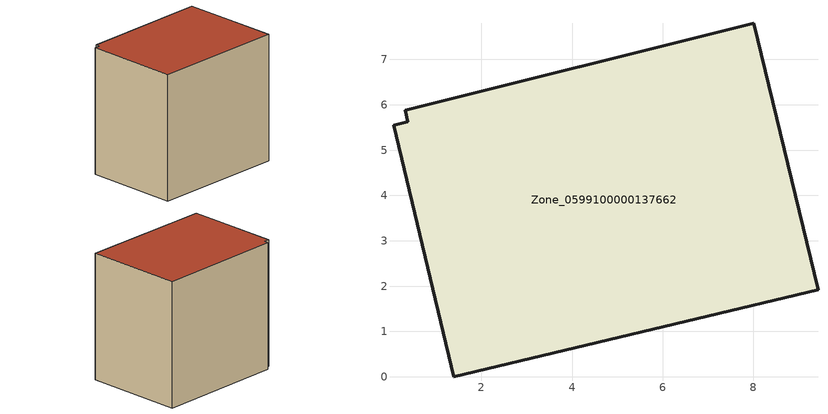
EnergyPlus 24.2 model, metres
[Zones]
Zone_0599100000137662
 floor ground (C_G): 0.06,5.55 0.38,5.63 0.32,5.88 8.01,7.8 9.42,1.92 1.39,0 z0
 wall outside (C_F): 9.42,1.92 8.01,7.8 0.32,5.88 0.38,5.63 0.06,5.55 1.39,0 9.42,1.92 z0:7.79
 roof outside (C_R): 0.38,5.63 0.06,5.55 1.39,0 9.42,1.92 8.01,7.8 0.32,5.88 z7.79
[BUILDING]
Pand.0599100000137662: North Axis=0; Terrain=City; Loads Convergence Tolerance Value=0.04; Temperature Convergence Tolerance Value=0.4; Solar Distribution=FullExterior; Maximum Number of Warmup Days=25; Minimum Number of Warmup Days=1
[Site:Location]
Rotterdam.The.Hague.AP_ZH_NLD Design_Conditions: Latitude=51.96; Longitude=4.45; Time Zone=1; Elevation=-4.5
[SITE:GROUNDTEMPERATURE:BUILDINGSURFACE]
18, 18, 18, 18, 18, 18, 18, 18, 18, 18, 18, 18
[MATERIAL] Thermal Absorptance=0.9; Solar Absorptance=0.7; Visible Absorptance=0.7
Name | Roughness | Thickness | Conductivity | Density | Specific Heat
G.TI.1965-1974 | MediumSmooth | 0.15 | 0.882353 | 540 | 1210
F.TI.1965-1974 | Rough | 0.3 | 0.697674 | 1920 | 840
R.TI.1965-1974 | MediumRough | 0.2 | 0.232558 | 1500 | 1000
[CONSTRUCTION]
C_G: G.TI.1965-1974
C_F: F.TI.1965-1974
C_R: R.TI.1965-1974
[ZONE]
Zone_0599100000137662: Type=1; Multiplier=1; Ceiling Height=Autocalculate; Volume=Autocalculate; Floor Area=autocalculate; Part of Total Floor Area=Yes
[ZONEINFILTRATION:DESIGNFLOWRATE]
Infil_Zone_0599100000137662: Zone or ZoneList or Space or SpaceList=Zone_0599100000137662; Schedule=AlwaysOn; Design Flow Rate Calculation Method=Flow/Area; Flow Rate per Floor Area=0.003; Constant Term Coefficient=1; Temperature Term Coefficient=0; Velocity Term Coefficient=0; Velocity Squared Term Coefficient=0
[HVACTEMPLATE:ZONE:IDEALLOADSAIRSYSTEM]
Zone_0599100000137662: Maximum Heating Supply Air Temperature=50; Minimum Cooling Supply Air Temperature=13; Maximum Heating Supply Air Humidity Ratio=0.0156; Minimum Cooling Supply Air Humidity Ratio=0.0077; Heating Limit=NoLimit; Cooling Limit=NoLimit; Dehumidification Control Type=ConstantSensibleHeatRatio; Cooling Sensible Heat Ratio=0.7; Dehumidification Setpoint=60; Humidification Control Type=None; Humidification Setpoint=30; Outdoor Air Method=None; Outdoor Air Flow Rate per Person=0.00944; Outdoor Air Flow Rate per Zone Floor Area=0; Outdoor Air Flow Rate per Zone=0; Demand Controlled Ventilation Type=None; Outdoor Air Economizer Type=NoEconomizer; Heat Recovery Type=None; Sensible Heat Recovery Effectiveness=0.7; Latent Heat Recovery Effectiveness=0.65
[ZONECONTROL:THERMOSTAT]
ThermostatControl_Zone_0599100000137662: Zone or ZoneList=Zone_0599100000137662; Control Type Schedule=DualSetpointControlType; Control 1=Thermostat_Zone_0599100000137662; Temperature Difference Between Cutout And Setpoint=0
[THERMOSTATSETPOINT:DUALSETPOINT]
Thermostat_Zone_0599100000137662: Heating Setpoint Temperature Schedule=HeatingSetpoint_Zone_0599100000137662; Cooling Setpoint Temperature Schedule=CoolingSetpoint_Zone_0599100000137662
[SCHEDULE:COMPACT]
HeatingSetpoint_Zone_0599100000137662: Through: 12/31, For: AllDays, Until: 24:00, 21
CoolingSetpoint_Zone_0599100000137662: Through: 12/31, For: AllDays, Until: 24:00, 24
DualSetpointControlType: Through: 12/31, For: AllDays, Until: 24:00, 4
AlwaysOn: Through: 12/31, For: AllDays, Until: 24:00, 1
